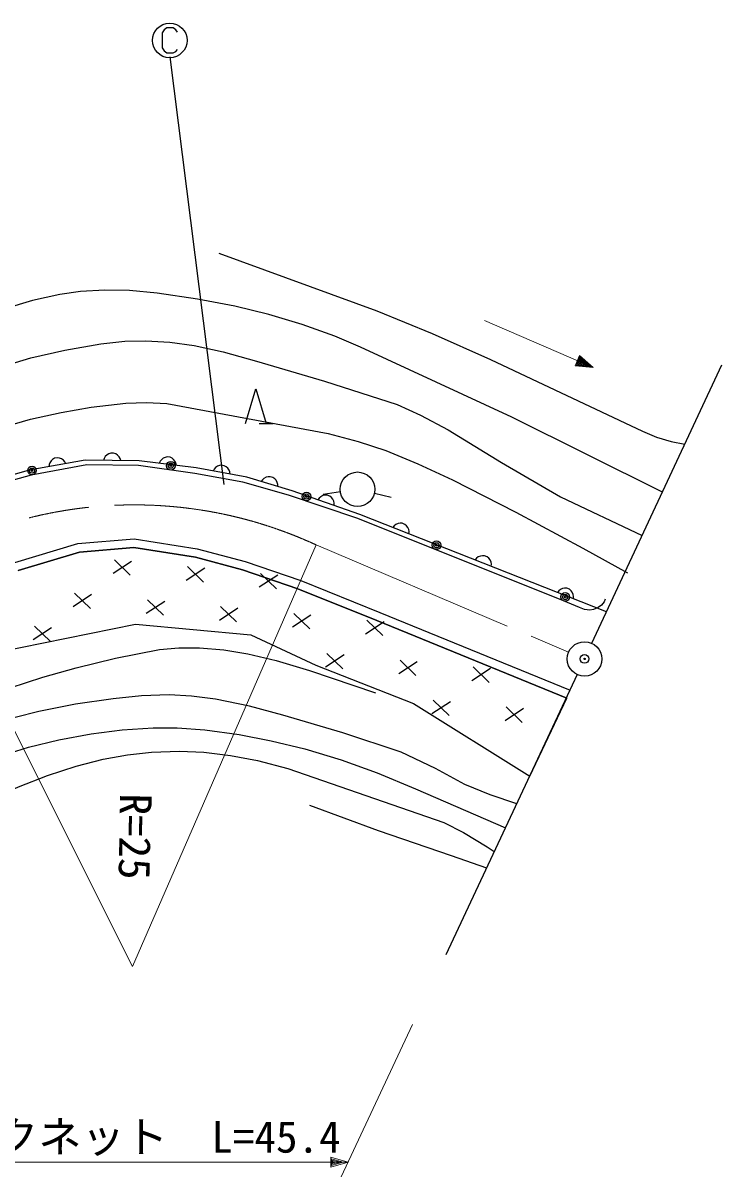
# Model space of a CAD drawing. Units: millimetres, scale not verified. Extents: x 40000 to 680000, y 20000 to 380000.
# Drawn here: x 532549 to 572951, y 267503 to 334247 of the extents above; entities that cross this region are included whole.
import ezdxf
from ezdxf.enums import TextEntityAlignment as Align

# ---------------------------------------------------------------- set-up
doc = ezdxf.new("R2010")
doc.units = ezdxf.units.MM
doc.header["$LTSCALE"] = 1000
doc.header["$PDMODE"] = 32
doc.header["$PDSIZE"] = 500
doc.linetypes.add('CHAIN', pattern=[18.5, 12, -1.5, 3.5, -1.5])
for name, color, linetype, lineweight in [('S-BGD', 7, 'Continuous', 25), ('S-BGD-EXST', 7, 'Continuous', 25), ('S-BMK', 2, 'CHAIN', 13), ('S-BMK-OTRS', 5, 'Continuous', 25), ('S-BMK-SRVR', 3, 'Continuous', 25), ('S-STR-HTXT', 7, 'Continuous', 13)]:
    doc.layers.add(name, color=color, linetype=linetype, lineweight=lineweight)
doc.layers.add('S-OTRS', color=6, linetype='Continuous')
doc.styles.add('ＭＳ ゴシック', font='')
doc.styles.get('ＭＳ ゴシック').set_extended_font_data('MS Gothic')

msp = doc.modelspace()

# ---------------------------------------------------------------- linework, layer by layer
at = {"layer": 'S-BGD'}
for p, q in [((545405, 311083), (546006, 313086)), ((546006, 313086), (546606, 311083)), ((546206, 311083), (547006, 311083)), ((534369, 309071), (534258, 309010)), ((534527, 309099), (534369, 309071)), ((534652, 309081), (534527, 309099)), ((534761, 309039), (534652, 309081)), ((534877, 308958), (534761, 309039)), ((537242, 309068), (537201, 308949)), ((537303, 309168), (537242, 309068)), ((537404, 309267), (537303, 309168)), ((537505, 309326), (537404, 309267)), ((537626, 309365), (537505, 309326)), ((537786, 309363), (537626, 309365)), ((537905, 309321), (537786, 309363)), ((538005, 309260), (537905, 309321)), ((538104, 309159), (538005, 309260)), ((538163, 309058), (538104, 309159)), ((538202, 308938), (538163, 309058)), ((540656, 309077), (540544, 308990)), ((540762, 309124), (540656, 309077)), ((540886, 309149), (540762, 309124)), ((541045, 309130), (540886, 309149)), ((541159, 309075), (541045, 309130)), ((541251, 309003), (541159, 309075)), ((532907, 308382), (529847, 307531)), ((536137, 308960), (532907, 308382)), ((536230, 308690), (533015, 308096)), ((534048, 308708), (534030, 308583)), ((534089, 308817), (534048, 308708)), ((534170, 308933), (534089, 308817)), ((534258, 309010), (534170, 308933)), ((534954, 308870), (534877, 308958)), ((535015, 308759), (534954, 308870)), ((539265, 308926), (536137, 308960)), ((539226, 308658), (536230, 308690)), ((542472, 308190), (539226, 308658)), ((542563, 308518), (539265, 308926)), ((540472, 308898), (540418, 308783)), ((540544, 308990), (540472, 308898)), ((541338, 308891), (541251, 309003)), ((541386, 308785), (541338, 308891)), ((541411, 308661), (541386, 308785)), ((545487, 307973), (542563, 308518)), ((543595, 308448), (543533, 308337)), ((543672, 308536), (543595, 308448)), ((543789, 308616), (543672, 308536)), ((543898, 308656), (543789, 308616)), ((544023, 308674), (543898, 308656)), ((544181, 308644), (544023, 308674)), ((544291, 308583), (544181, 308644)), ((544379, 308506), (544291, 308583)), ((544459, 308389), (544379, 308506)), ((544500, 308280), (544459, 308389)), ((533015, 308096), (529925, 307253)), ((545250, 307690), (542472, 308190)), ((544517, 308154), (544500, 308280)), ((548105, 307191), (545487, 307973)), ((546389, 307829), (546317, 307725)), ((546476, 307908), (546389, 307829)), ((546600, 307975), (546476, 307908)), ((546713, 308004), (546600, 307975)), ((546840, 308008), (546713, 308004)), ((546993, 307962), (546840, 308008)), ((547097, 307889), (546993, 307962)), ((547175, 307803), (547097, 307889)), ((547243, 307679), (547175, 307803)), ((547903, 306940), (545250, 307690)), ((547272, 307565), (547243, 307679)), ((547276, 307439), (547272, 307565)), ((552015, 305830), (548105, 307191)), ((550894, 307127), (549905, 306975)), ((552857, 307047), (553830, 306816)), ((551898, 305597), (547903, 306940)), ((549665, 306775), (549588, 306675)), ((549754, 306850), (549665, 306775)), ((549882, 306912), (549754, 306850)), ((549996, 306936), (549882, 306912)), ((550123, 306934), (549996, 306936)), ((550274, 306881), (550123, 306934)), ((550374, 306804), (550274, 306881)), ((550449, 306714), (550374, 306804)), ((550511, 306587), (550449, 306714)), ((550534, 306473), (550511, 306587)), ((550533, 306346), (550534, 306473)), ((566284, 300192), (552015, 305830)), ((563790, 300819), (551898, 305597)), ((554009, 305171), (553928, 305074)), ((554102, 305242), (554009, 305171)), ((554232, 305299), (554102, 305242)), ((554347, 305318), (554232, 305299)), ((554473, 305311), (554347, 305318)), ((554622, 305252), (554473, 305311)), ((554719, 305171), (554622, 305252)), ((554790, 305078), (554719, 305171)), ((554846, 304948), (554790, 305078)), ((535723, 304142), (538967, 304410)), ((538967, 304410), (542613, 303841)), ((554865, 304833), (554846, 304948)), ((554859, 304706), (554865, 304833)), ((532077, 303037), (535723, 304142)), ((535817, 303647), (538949, 303906)), ((538949, 303906), (535817, 303647)), ((538949, 303906), (542510, 303350)), ((542510, 303350), (538949, 303906)), ((542613, 303841), (545389, 303104)), ((532270, 302573), (535817, 303647)), ((535817, 303647), (532270, 302573)), ((538822, 303106), (537752, 302401)), ((537826, 303199), (538748, 302308)), ((542510, 303350), (545243, 302625)), ((545243, 302625), (542510, 303350)), ((545389, 303104), (548600, 302000)), ((558765, 303292), (558684, 303195)), ((558858, 303363), (558765, 303292)), ((558988, 303419), (558858, 303363)), ((559103, 303438), (558988, 303419)), ((559229, 303431), (559103, 303438)), ((559378, 303373), (559229, 303431)), ((559475, 303291), (559378, 303373)), ((559546, 303198), (559475, 303291)), ((559603, 303069), (559546, 303198)), ((559622, 302953), (559603, 303069)), ((543050, 302712), (541979, 302007)), ((542053, 302805), (542976, 301915)), ((545243, 302625), (548425, 301530)), ((548425, 301530), (545243, 302625)), ((546281, 302411), (547203, 301521)), ((559615, 302827), (559622, 302953)), ((547277, 302319), (546207, 301614)), ((548600, 302000), (553182, 300159)), ((536512, 301187), (535441, 300482)), ((535515, 301280), (536438, 300390)), ((548425, 301530), (552993, 299695)), ((552993, 299695), (548425, 301530)), ((563522, 301412), (563440, 301315)), ((563614, 301483), (563522, 301412)), ((563744, 301540), (563614, 301483)), ((563859, 301559), (563744, 301540)), ((563986, 301552), (563859, 301559)), ((564134, 301493), (563986, 301552)), ((564231, 301412), (564134, 301493)), ((564302, 301319), (564231, 301412)), ((564359, 301189), (564302, 301319)), ((564378, 301074), (564359, 301189)), ((564371, 300947), (564378, 301074)), ((540739, 300794), (539669, 300089)), ((539743, 300887), (540665, 299996)), ((544967, 300400), (543896, 299695)), ((543970, 300493), (544893, 299603)), ((564719, 300445), (563790, 300819)), ((565016, 300326), (564719, 300445)), ((565796, 300444), (565536, 300333)), ((565982, 300585), (565796, 300444)), ((566146, 300778), (565982, 300585)), ((566206, 300927), (566146, 300778)), ((549194, 300007), (548124, 299302)), ((548198, 300099), (549120, 299209)), ((552425, 299706), (553348, 298815)), ((552993, 299695), (563980, 295204)), ((563980, 295204), (552993, 299695)), ((553182, 300159), (564169, 295667)), ((565306, 300296), (565016, 300326)), ((565536, 300333), (565306, 300296)), ((530371, 297725), (539049, 299482)), ((534201, 299269), (533131, 298564)), ((533205, 299362), (534127, 298471)), ((539049, 299482), (545712, 298862)), ((553422, 299613), (552351, 298908)), ((545712, 298862), (549483, 297104)), ((551111, 297695), (550041, 296990)), ((550115, 297787), (551037, 296897)), ((549483, 297104), (555113, 294882)), ((555339, 297301), (554268, 296596)), ((554342, 297394), (555265, 296503)), ((559566, 296908), (558496, 296203)), ((558570, 297000), (559492, 296110)), ((556260, 295082), (557182, 294191)), ((561838, 290693), (563980, 295204)), ((555113, 294882), (561838, 290693)), ((557256, 294989), (556185, 294284)), ((561483, 294596), (560413, 293891)), ((560487, 294688), (561409, 293798))]:
    msp.add_line(p, q, dxfattribs=at)
for points in [[(543860, 320936), (552997, 317600), (556191, 316286), (559570, 314782), (568355, 310649), (569173, 310289), (570010, 310037), (570810, 309891)], [(569518, 307121), (560800, 311448), (552056, 315491), (550563, 316134), (548680, 316817), (546762, 317388), (544793, 317864), (542632, 318284), (540292, 318631), (538697, 318776), (537268, 318800), (535868, 318715), (534666, 318542), (533101, 318193), (531497, 317718)], [(531664, 314477), (533000, 314890), (534966, 315331), (537036, 315687), (538427, 315844), (539642, 315876), (541042, 315786), (542433, 315590), (544125, 315224), (546052, 314688), (549984, 313530), (554173, 312188), (555533, 311569), (557124, 310719), (560210, 308822), (563619, 306851), (568344, 304607)], [(531448, 310887), (532983, 311335), (534750, 311729), (536488, 312038), (538484, 312270), (539680, 312309), (540859, 312246), (550185, 310511), (551927, 310045), (553522, 309514), (555375, 308759), (557372, 307825), (561046, 305955), (564908, 303872), (567491, 302444)], [(531798, 295790), (533693, 296417), (535625, 296948), (537883, 297502), (540437, 298017), (541550, 298117), (542752, 298115), (544155, 297992), (545546, 297760), (547190, 297370), (549107, 296800), (552921, 295514)], [(561087, 289090), (559562, 289598), (558081, 290201), (556396, 291120), (554415, 292069), (551031, 293183), (547565, 294212), (545631, 294727), (543678, 295133), (542286, 295312), (541004, 295380), (539404, 295324), (537763, 295164), (535585, 294851), (533450, 294432), (532089, 294086)], [(531404, 291902), (532861, 292363), (534611, 292794), (536480, 293139), (538271, 293369), (540070, 293489), (541459, 293488), (543056, 293373), (545041, 293098), (546887, 292738), (548835, 292264), (550942, 291632), (553012, 290876), (555230, 289953), (560434, 287695)], [(519911, 283643), (523391, 285623), (526942, 287527), (529548, 288822), (532283, 290060), (533961, 290720), (535626, 291265), (537179, 291662), (538581, 291920), (539979, 292072), (541585, 292125), (542990, 292067), (544532, 291887), (546105, 291583), (547851, 291136), (556869, 287996), (558003, 287421), (559373, 286588), (559790, 286321)], [(549112, 289012), (553081, 287542), (557303, 286094), (559350, 285382)]]:
    msp.add_lwpolyline(points, dxfattribs=at)
for centre, major_axis in [((533065, 308360), (0, -250)), ((533065, 308360), (0, -150)), ((533065, 308360), (0, -50.1)), ((541089, 308643), (0, -250)), ((541089, 308643), (0, -150)), ((541089, 308643), (0, -50.1)), ((551883, 307279), (0, -1001)), ((548932, 306859), (0, -250)), ((548932, 306859), (0, -150)), ((548932, 306859), (0, -50.1)), ((556446, 304040), (0, -250)), ((556446, 304040), (0, -150)), ((556446, 304040), (0, -50.1)), ((563883, 301051), (0, -250)), ((563883, 301051), (0, -150)), ((563883, 301051), (0, -50.1))]:
    msp.add_ellipse(centre, major_axis=major_axis, ratio=0.999279, dxfattribs=at)
at = {"layer": 'S-BGD-EXST'}
for p, q in [((540706, 333847), (540586, 333687)), ((540867, 333968), (540706, 333847)), ((541227, 333968), (540867, 333968)), ((541387, 333847), (541227, 333968)), ((541467, 333727), (541387, 333847)), ((540586, 333687), (540586, 332806)), ((540586, 332806), (540706, 332646)), ((540706, 332646), (540867, 332525)), ((540867, 332525), (541227, 332525)), ((541227, 332525), (541387, 332606)), ((541387, 332606), (541467, 332726)), ((541027, 332295), (544151, 307551))]:
    msp.add_line(p, q, dxfattribs=at)
msp.add_ellipse((541027, 333246), major_axis=(0, -1001), ratio=0.999279, dxfattribs=at)
at = {"layer": 'S-BMK'}
msp.add_line((549496, 304060), (564090, 297855), dxfattribs=at)
msp.add_ellipse((538981, 281342), major_axis=(0, -25036), ratio=0.999279, start_param=2.707819, end_param=3.640042, dxfattribs=at)
at = {"layer": 'S-BMK-OTRS'}
for p, q in [((565434, 298371), (572951, 314478)), ((564586, 296557), (556991, 280347))]:
    msp.add_line(p, q, dxfattribs=at)
at = {"layer": 'S-BMK-SRVR'}
for major_axis in [(0, -1001), (0, -40.1)]:
    msp.add_ellipse((565011, 297464), major_axis=major_axis, ratio=0.999279, dxfattribs=at)
at = {"layer": 'S-OTRS'}
msp.add_point((565011, 297464), dxfattribs=at)
at = {"layer": 'S-STR-HTXT'}
for p, q in [((559229, 317046), (565504, 314315)), ((564714, 315009), (564459, 314421)), ((564459, 314421), (565504, 314315)), ((564727, 314938), (564519, 314460)), ((564519, 314460), (565394, 314363)), ((564739, 314867), (564580, 314499)), ((564580, 314499), (565284, 314411)), ((564752, 314795), (564640, 314538)), ((564640, 314538), (565174, 314459)), ((564765, 314724), (564701, 314577)), ((564701, 314577), (565063, 314507)), ((565504, 314315), (564714, 315009)), ((565394, 314363), (564727, 314938)), ((565284, 314411), (564739, 314867)), ((565174, 314459), (564752, 314795)), ((564778, 314653), (564762, 314617)), ((564762, 314617), (564917, 314571)), ((565063, 314507), (564765, 314724)), ((564917, 314571), (564778, 314653)), ((538878, 279680), (549496, 304060)), ((527021, 303332), (538878, 279680)), ((550936, 267503), (555057, 276319)), ((520883, 268356), (551335, 268356)), ((550334, 268076), (550334, 268637)), ((550334, 268637), (551335, 268356)), ((551335, 268356), (550334, 268076)), ((550374, 268156), (550374, 268557)), ((550374, 268557), (551055, 268356)), ((551055, 268356), (550374, 268156)), ((550414, 268236), (550414, 268476)), ((550414, 268476), (550895, 268356)), ((550895, 268356), (550414, 268236)), ((550454, 268316), (550454, 268396)), ((550454, 268396), (550655, 268356)), ((550655, 268356), (550454, 268316))]:
    msp.add_line(p, q, dxfattribs=at)

# ---------------------------------------------------------------- texts
at = {"layer": 'S-STR-HTXT', "style": 'ＭＳ ゴシック'}
msp.add_text('R=25', height=1833, rotation=269.001, dxfattribs=at).set_placement((537609, 289713), align=Align.BOTTOM_LEFT)
msp.add_text('ロックネット\u3000L=45.4', height=1833, dxfattribs=at).set_placement((525928, 268356), align=Align.BOTTOM_LEFT)

doc.saveas('drawing.dxf')
